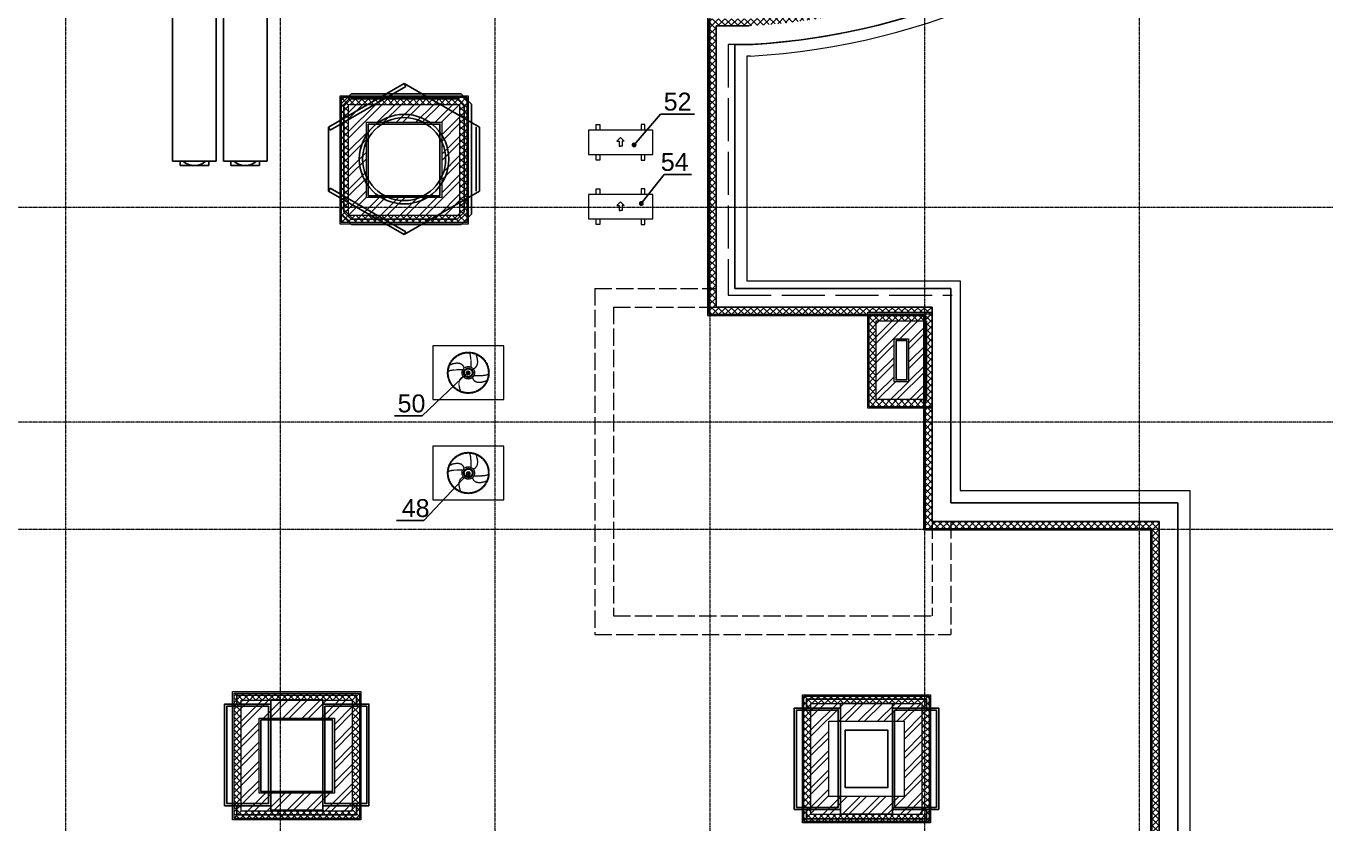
# Model space of a CAD drawing. Header units: millimetres. Extents: x -222892 to 671268, y 0 to 135099.
# Drawn here: x 469510 to 487659, y 95001 to 106136 of the extents above; entities that cross this region are included whole.
import ezdxf
from ezdxf import colors
from ezdxf.entities.mleader import LeaderData, LeaderLine
from ezdxf.math import Vec2, Vec3

# ---------------------------------------------------------------- set-up
doc = ezdxf.new("R2010")
doc.units = ezdxf.units.MM
for name, pattern in [('ACAD_ISO02W100', [15, 12, -3]), ('CENTER', [2, 1.25, -0.25, 0.25, -0.25]), ('осевая', [2, 1.25, -0.25, 0.25, -0.25])]:
    doc.linetypes.add(name, pattern=pattern)
for name, color, linetype, lineweight in [('АР_Навесной фасад', 190, 'Continuous', 5), ('АР_Перегородки кирпич', 244, 'Continuous', 5), ('АР_Перегородки_кирпич_Штрих', 244, 'Continuous', 5), ('АР_Утеплитель', 154, 'Continuous', 5), ('АР_Штрих утеплитель', 24, 'Continuous', 5), ('КР_Оси', 7, 'Continuous', 5), ('КР_Тонкая', 250, 'Continuous', 5), ('М_0_В35', 142, 'Continuous', 25), ('М_фреонопроводы', 251, 'CENTER', 5), ('М_Холод', 161, 'Continuous', 5), ('пунктир', 251, 'Continuous', 5)]:
    doc.layers.add(name, color=color, linetype=linetype, lineweight=lineweight)
for name, color, linetype in [('АР_Парапет', 142, 'Continuous'), ('М_0_ВД1', 1, 'Continuous'), ('М_0_ПД2', 181, 'Continuous'), ('М_3_транзиты 7эт', 112, 'Continuous'), ('М_ОВ-ЭОМ', 140, 'Continuous'), ('ПРОЕМЫ ОВ', 173, 'Continuous')]:
    doc.layers.add(name, color=color, linetype=linetype)
doc.styles.get("Standard").update_dxf_attribs({"font": 'arial.ttf'})
pattern_1 = [(45, (0, 0), (-44.90128060534577, 44.90128060534577), []), (135, (0, 0), (-44.90128060534577, -44.90128060534576), [])]
pattern_2 = [(45, (0, 0), (-134.7038418160373, 134.7038418160373), []), (45, (89.80260000000001, 0), (-134.7038418160373, 134.7038418160373), [])]

# ---------------------------------------------------------------- blocks, each defined once
blk = doc.blocks.new('*U4608')
at = {"linetype": 'ByBlock'}
for p, q in [((-15.55352697218349, -3.05), (-15.55352697218349, 3.05)), ((-15.55352697218349, 3.05), (15.55207691330563, 3.05)), ((15.55207691330563, 3.05), (15.55207691330563, -3.05)), ((15.55207691330563, -3.05), (-15.55352697218349, -3.05))]:
    blk.add_line(p, q, dxfattribs=at)
blk = doc.blocks.new('A$C64099ede')
at = {"layer": 'М_0_ПД2', "color": 251}
for points in [[(-454.9999999971478, -1.746229827404022e-10), (-192.3056275165873, 454.9999999986612)], [(-454.9999999970314, 0), (-192.3056275165873, 454.9999999986612)], [(-437.679491921328, -10), (-174.9851194408839, 444.9999999986612)], [(-192.3056275165873, 454.9999999986612), (192.3056275208946, 454.9999999986612)], [(-192.3056275165873, 454.9999999986612), (192.3056275208946, 454.9999999986612)], [(-174.9851194408839, 444.9999999986612), (-192.3056275165873, 454.9999999986612)], [(174.9851194451912, 444.9999999986612), (192.3056275208946, 454.9999999986612)], [(437.6794919256354, -10), (174.9851194451912, 444.9999999986612)], [(455.0000000014552, -1.746229827404022e-10), (192.3056275208946, 454.9999999986612)], [(-454.9999999971478, 1.746229827404022e-10), (-192.3056275165873, -454.9999999986612)], [(-454.9999999970314, 0), (-437.679491921328, -10)], [(455.0000000014552, 1.746229827404022e-10), (192.3056275208946, -454.9999999986612)], [(455.0000000013388, 0), (437.6794919256354, -10)], [(192.305627519323, -435.0000000013388), (-192.3056275150157, -435.0000000013388)], [(192.305627519323, -455.0000000013388), (-192.3056275150157, -455.0000000013388)], [(192.305627519323, -455.0000000013388), (-192.3056275150157, -455.0000000013388)]]:
    blk.add_lwpolyline(points, dxfattribs=at)
blk.add_circle((0, 0), 270, dxfattribs=at)
at = {"layer": 'М_0_ПД2', "color": 7}
blk.add_circle((0, 0), 250, dxfattribs=at)
blk = doc.blocks.new('A$C744eaef8')
at = {"layer": 'М_0_ПД2', "color": 7}
for points in [[(390.4054068390979, -477.1152535710717), (-390.4054040010087, -477.1152535710717), (-462.7027013009647, -404.8179562711157), (-462.7027013009647, 375.9928545688745), (-390.4054040010087, 448.2901518689469), (390.4054068390979, 448.2901518689469), (462.7027041390538, 375.9928545688745), (462.7027041390538, -404.8179562711157)], [(375.4321480205981, -426.5540561266243), (-375.4321417546598, -426.5540561266243), (-426.5540509370621, -375.4321469443385), (-426.5540509370621, 375.4321428312687), (-375.4321417546598, 426.5540520134382), (375.4321480208309, 426.5540520134382), (426.5540572030004, 375.4321428311523), (426.5540572030004, -375.4321469443385)]]:
    blk.add_lwpolyline(points, close=True, dxfattribs=at)
at = {"layer": 'М_0_ПД2', "xscale": 1.175824175868132, "yscale": 1.175824175868132, "zscale": 1.175824175868132}
blk.add_blockref('A$C64099ede', (0, 0), dxfattribs=at)
blk = doc.blocks.new('A$C608f0813')
at = {"layer": 'М_0_ВД1', "color": 7}
for points in [[(677.5000017454149, 574.9999988851778), (677.5000017454149, 677.4999988881755), (-677.4999982545851, 677.4999988881755), (-677.4999982545851, 574.9999988851778)], [(-677.4999982545851, -575.0000011148222), (-677.4999982545851, -677.5000011118245), (677.5000017454149, -677.5000011118245), (677.5000017454149, -575.0000011148222)]]:
    blk.add_lwpolyline(points, dxfattribs=at)
at = {"layer": 'М_0_ВД1'}
for points in [[(-293.9614650491276, 624.9999988851778), (293.9614685358829, 624.9999988851778), (293.9614685358829, -625.0000011148222), (-293.9614650491276, -625.0000011148222)], [(-817.4999982525478, -575.0000011148222), (-293.961465045053, -575.0000011148222), (-293.961465045053, 574.9999988851778), (-817.4999982525478, 574.9999988851778)], [(817.5000017433777, -575.0000011148222), (293.9614685358829, -575.0000011148222), (293.9614685358829, 574.9999988851778), (817.5000017433777, 574.9999988851778)]]:
    blk.add_lwpolyline(points, close=True, dxfattribs=at)
at = {"layer": 'М_0_ВД1', "color": 251}
for points in [[(-792.4999982525478, -550.0000011148222), (-318.961465045053, -550.0000011148222), (-318.961465045053, 549.9999988851778), (-792.4999982525478, 549.9999988851778)], [(792.5000017433777, -550.0000011148222), (318.9614685358829, -550.0000011148222), (318.9614685358829, 549.9999988851778), (792.5000017433777, 549.9999988851778)]]:
    blk.add_lwpolyline(points, close=True, dxfattribs=at)
blk = doc.blocks.new('_None')
blk = doc.blocks.new('A$C0d4e4e51')
at = {"layer": 'М_фреонопроводы'}
for centre, radius in [((0, 0), 288.8566844358662), ((0, 0), 280.0460147857403), ((0, 0), 86.98640421516119), ((0, 3.637978807091713e-12), 65.82206057451572), ((0, 3.637978807091713e-12), 63.32245125797893), ((0, 3.637978807091713e-12), 56.71282374609209), ((0, 0), 54.54809857845037), ((0, 0), 14.99765589915607), ((0, 3.637978807091713e-12), 8.998593539488997)]:
    blk.add_circle(centre, radius, dxfattribs=at)
for points in [[(38.81393808877328, 77.84672586773013), (39.43069206242217, 120.3497430797324), (39.47233744623372, 124.4594547744491), (35.66894700675039, 209.123091795238), (35.17107245826628, 213.5192511267633), (31.78933022113051, 237.1253008804342), (27.78976368147414, 255.6517357684061), (20.06445512908977, 275.2600530449563), (15.84786306304159, 279.5972382440705)], [(63.54760664294008, 59.40260184484941), (65.73832356143976, 58.00498084995343), (68.34381133969873, 57.87383059890271), (74.83213327103294, 59.95696780453363), (98.28155533538666, 72.37771393170624), (102.4814754161052, 75.86668588565226), (121.3887601780589, 101.6294875521926), (128.0909414612688, 120.3129603113375), (132.1284807362827, 151.4181425748029), (125.5335555436322, 204.1606599614897), (112.3440243985387, 253.1503100278678), (112.0503138446948, 256.6524840415077), (112.0560640089097, 256.665654856246)], [(-77.82987675641198, 38.83033988487296), (-132.6866261559189, 39.51315608773075), (-179.6618912399863, 38.15869686541919), (-250.1639833884547, 28.83113718986715), (-273.735531223414, 21.14097486649553), (-279.0702124371892, 17.69482380398767), (-279.5427027341793, 16.78236411924809)], [(-59.40322799712885, 63.54702323626043), (-57.95132772275247, 65.92323795983248), (-57.81069860747084, 68.12168681551339), (-66.13242229243042, 88.73537166748793), (-89.68721753318096, 114.5516164181754), (-113.1485436978401, 125.9900323876027), (-136.6817204181571, 131.155181952734), (-160.1875698759104, 132.1402363777997), (-183.6778367552906, 129.6615824114306), (-206.8629539503017, 124.8615624744525), (-230.6765725885052, 117.9500065310131), (-249.9349933031481, 112.4497500339094), (-250.1639833884547, 125.8719659518611), (-250.3874668942881, 125.6004135641269)], [(-65.60806570155546, -57.1158142127133), (-85.7318453581538, -64.55684122126695), (-89.76284992770525, -66.70990112627624), (-109.2171977745602, -82.74032893414551), (-113.2483344665379, -87.83830825575205), (-131.6896096614655, -142.0107320795069), (-131.9470465349732, -146.0117300520578), (-117.9075176594779, -230.8108275714912), (-113.1745423458051, -246.46223046249), (-112.6694436229882, -251.8082155990414), (-113.1850353375776, -254.7440878514062), (-113.708465914533, -255.922166247361)], [(59.11560495081358, -63.81070736391848), (57.95153387717437, -65.92304112415877), (57.81194275961025, -67.83217758488536), (64.31694757047808, -85.24637534668364), (74.71775531442836, -101.1676535591214), (78.7454179043998, -105.516544056205), (98.20900750067085, -119.6778879330232), (102.3855371720274, -121.7435801907632), (121.3159107790561, -128.3445471898413), (125.3248903668718, -129.266920987), (144.7414908983046, -131.8779404638008), (149.0356453520362, -132.069310525294), (168.2951715114759, -131.8483241215872), (172.3876948588877, -131.4734702054047), (191.8369328343542, -128.232706872237), (213.4106816254789, -123.1248564562156), (235.4127962280763, -116.4471487484661), (239.3971075395821, -115.1846321040757), (252.9740532205906, -112.5108137534517), (257.9890519533074, -108.9376861770543)], [(78.29462670424255, -37.90232113634193), (78.75280149595346, -38.45243077696796), (81.9342638203525, -38.88761753211293), (98.28155533532845, -38.88761753211293), (102.2703480111668, -39.11849815771711), (121.3069393527112, -39.44199996194584), (125.3212771530962, -39.47957649205273), (144.8442776836455, -39.47957649205273), (148.843652590178, -39.47957649205273), (168.3361992100254, -38.76028489688179), (172.3399801654741, -38.76028489688179), (191.7170467665419, -37.308851076672), (195.9839557032101, -36.95291361593627), (213.4016683715163, -35.1848435177053), (217.4017371113878, -34.82572348172835), (235.3934991882415, -31.9824380530481), (239.4466719495831, -31.27066237922918), (257.9657091209083, -26.55387223586877), (261.9935612624977, -25.53252835354942), (275.0905243118759, -20.15364528933424), (278.1652131528826, -17.69482162112763), (279.5329044557875, -16.94478456313664)]]:
    blk.add_spline(points, degree=3, dxfattribs=at)
blk = doc.blocks.new('*U5873')
at = {"color": 0, "linetype": 'ByBlock', "lineweight": -2, "ltscale": 10}
blk.add_line((0, 0), (-35117.3672431582, 0), dxfattribs=at)
blk = doc.blocks.new('*U5874')
at = {"color": 0, "linetype": 'ByBlock', "lineweight": -2, "ltscale": 10}
blk.add_line((0, 0), (-35117.3672431582, 1.455191522836685e-11), dxfattribs=at)
blk = doc.blocks.new('*U5886')
at = {"color": 0, "linetype": 'ByBlock', "lineweight": -2, "ltscale": 10}
blk.add_line((0, 0), (5.820766091346741e-11, -53277.7616451292), dxfattribs=at)
blk = doc.blocks.new('*U5887')
at = {"color": 0, "linetype": 'ByBlock', "lineweight": -2, "ltscale": 10}
blk.add_line((0, 0), (5.820766091346741e-11, -53277.7616451292), dxfattribs=at)
blk = doc.blocks.new('*U5888')
at = {"color": 0, "linetype": 'ByBlock', "lineweight": -2, "ltscale": 10}
blk.add_line((0, 0), (5.820766091346741e-11, -53277.7616451292), dxfattribs=at)
blk = doc.blocks.new('*U5889')
at = {"color": 0, "linetype": 'ByBlock', "lineweight": -2, "ltscale": 10}
blk.add_line((0, 0), (5.820766091346741e-11, -53277.7616451292), dxfattribs=at)
blk = doc.blocks.new('*U5890')
at = {"color": 0, "linetype": 'ByBlock', "lineweight": -2, "ltscale": 10}
blk.add_line((0, 0), (5.820766091346741e-11, -53277.7616451292), dxfattribs=at)
blk = doc.blocks.new('*U5900')
at = {"color": 0, "linetype": 'ByBlock', "lineweight": -2, "ltscale": 10}
blk.add_line((0, 0), (-35117.3672431582, 0), dxfattribs=at)
blk = doc.blocks.new('*U5901')
at = {"color": 0, "linetype": 'ByBlock', "lineweight": -2, "ltscale": 10}
blk.add_line((0, 0), (5.820766091346741e-11, -53277.7616451292), dxfattribs=at)
blk = doc.blocks.new('A$C4c190d01')
at = {"layer": 'КР_Оси', "linetype": 'осевая'}
for name, p in [('*U5886', (5569.938392028183, 78593.59175630503)), ('*U5887', (8569.938392028183, 78593.59175630515)), ('*U5901', (11569.93839202818, 78593.59175630515)), ('*U5888', (14569.93839202795, 78593.59175630515)), ('*U5889', (17569.9383920283, 78593.59175630503)), ('*U5890', (20569.93839202842, 78593.59175630515)), ('*U5874', (25328.76498334846, 48394.99999999996)), ('*U5873', (25328.76498334846, 45394.99999999997)), ('*U5900', (25328.76498334846, 43894.99999999997))]:
    blk.add_blockref(name, p, dxfattribs=at)

msp = doc.modelspace()

# ---------------------------------------------------------------- hatches: boundary and pattern name
at = {"layer": 'АР_Перегородки_кирпич_Штрих', "ltscale": 500}
h = msp.add_hatch(dxfattribs=at)
h.set_pattern_fill('ANSI32', color=256, scale=20)
h.set_pattern_definition(pattern_2)
h.paths.add_polyline_path([(475568.3174498948, 103488.9907927899), (474017.3174498948, 103488.9907927899), (474017.3174498948, 105039.9907927899), (475568.3174498948, 105039.9907927899)])
h.paths.add_polyline_path([(475318.3174498948, 103738.9907927899), (474267.3174498948, 103738.9907927899), (474267.3174498948, 104789.9907927899), (475318.3174498948, 104789.9907927899)], flags=16)
h = msp.add_hatch(dxfattribs=at)
h.set_pattern_fill('ANSI32', color=256, scale=20)
h.set_pattern_definition(pattern_2)
h.paths.add_polyline_path([(481639.5503612542, 101165.54227281), (481639.5503612542, 101765.8226438957), (481841.071262745, 101765.8226438955), (481841.071262745, 101165.5422728097)], flags=16)
h.paths.add_polyline_path([(481389.5503612542, 100915.5422728102), (481389.5503612542, 102015.822643896), (482091.071262745, 102015.8226438952), (482091.071262745, 100915.5422728094)])
h = msp.add_hatch(dxfattribs=at)
h.set_pattern_fill('ANSI32', color=256, scale=20)
h.set_pattern_definition(pattern_2)
h.paths.add_polyline_path([(474068.2090056666, 95166.02986263865), (472517.2090056666, 95166.02986263865), (472517.2090056666, 96717.02986263865), (474068.2090056666, 96717.02986263865)])
h.paths.add_polyline_path([(473818.2090056666, 95416.02986263865), (472767.2090056666, 95416.02986263865), (472767.2090056666, 96467.02986263865), (473818.2090056666, 96467.02986263865)], flags=16)
h = msp.add_hatch(dxfattribs=at)
h.set_pattern_fill('ANSI32', color=256, scale=20)
h.set_pattern_definition(pattern_2)
h.paths.add_polyline_path([(482028.5365179493, 95122.01317742196), (480477.5365179493, 95122.01317742196), (480477.5365179493, 96673.01317742196), (482028.5365179493, 96673.01317742196)])
h.paths.add_polyline_path([(481778.5365179493, 95372.01317742196), (480727.5365179493, 95372.01317742196), (480727.5365179493, 96423.01317742196), (481778.5365179493, 96423.01317742196)], flags=16)
at = {"layer": 'АР_Утеплитель', "ltscale": 500}
h = msp.add_hatch(dxfattribs=at)
h.set_pattern_fill('ANSI37', color=256, scale=20)
h.set_pattern_definition(pattern_1)
h.paths.add_polyline_path([(475668.3174498948, 103388.9907927899), (473917.3174498948, 103388.9907927899), (473917.3174498948, 105139.9907927899), (475668.3174498948, 105139.9907927899)])
h.paths.add_polyline_path([(475568.3174498948, 103488.9907927899), (474017.3174498948, 103488.9907927899), (474017.3174498948, 105039.9907927899), (475568.3174498948, 105039.9907927899)], flags=16)
h = msp.add_hatch(dxfattribs=at)
h.set_pattern_fill('ANSI37', color=256, scale=20)
h.set_pattern_definition(pattern_1)
h.paths.add_polyline_path([(481389.5503612542, 100915.5422728102), (481389.5503612542, 102015.822643896), (482091.071262745, 102015.8226438952), (482091.071262745, 100915.5422728094)], flags=16)
h.paths.add_polyline_path([(481289.5503612542, 100815.5422728104), (481289.5503612542, 102115.8226438961), (482171.3325584866, 102115.8226438951), (482171.3325584866, 100815.5422728093)])
h = msp.add_hatch(dxfattribs=at)
h.set_pattern_fill('ANSI37', color=256, scale=20)
h.set_pattern_definition(pattern_1)
h.paths.add_polyline_path([(474168.2090056666, 95066.02986263865), (472417.2090056666, 95066.02986263865), (472417.2090056666, 96817.02986263865), (474168.2090056666, 96817.02986263865)])
h.paths.add_polyline_path([(474068.2090056666, 95166.02986263865), (472517.2090056666, 95166.02986263865), (472517.2090056666, 96717.02986263865), (474068.2090056666, 96717.02986263865)], flags=16)
h = msp.add_hatch(dxfattribs=at)
h.set_pattern_fill('ANSI37', color=256, scale=20)
h.set_pattern_definition(pattern_1)
h.paths.add_polyline_path([(482128.5365179493, 95022.01317742196), (480377.5365179493, 95022.01317742196), (480377.5365179493, 96773.01317742196), (482128.5365179493, 96773.01317742196)])
h.paths.add_polyline_path([(482028.5365179493, 95122.01317742196), (480477.5365179493, 95122.01317742196), (480477.5365179493, 96673.01317742196), (482028.5365179493, 96673.01317742196)], flags=16)
at = {"layer": 'АР_Штрих утеплитель', "ltscale": 500}
h = msp.add_hatch(dxfattribs=at)
h.set_pattern_fill('ANSI37', color=256, scale=20)
h.set_pattern_definition(pattern_1)
h.paths.add_polyline_path([(487641.4537278334, 127630.6824583524), (485062.7090003203, 127630.6824583524), (485062.7090003203, 127530.6824583524), (487641.4537278334, 127530.6824583524)])
edge = h.paths.add_edge_path()
edge.add_line((485062.7090003203, 127630.6824583524), (479091.4537278329, 127630.6824583525))
edge.add_line((479091.4537278329, 127630.6824583525), (479091.4537278329, 130631.1380299823))
edge.add_line((479091.4537278329, 130631.1380299823), (470031.4537278329, 130630.6824583525))
edge.add_line((470031.4537278331, 130630.6824583525), (470031.4537278332, 127122.7369796679))
edge.add_line((470031.4537278332, 127122.7369796679), (469540.5012287336, 127122.7369796679))
edge.add_arc((470840.1243596947, 116876.8313636951), 10328.00087983883, 97.22897371527749, 132.4844128153412)
edge.add_arc((468822.5074365911, 119160.6824583515), 7281.276563062873, 132.9138654462877, 150.3769831410851)
edge.add_arc((468822.5074365918, 119160.6824583511), 7281.276563063785, 150.3769831410856, 179.9999999999889)
edge.add_line((461541.2308735281, 119160.6824583525), (461541.2308735281, 118630.6824583648))
edge.add_line((461541.2308735281, 118630.6824583648), (458031.4537278326, 118630.6824583648))
edge.add_line((458031.4537278327, 118630.6824583648), (458031.4537278327, 106570.6824583523))
edge.add_line((458031.4537278326, 106570.6824583523), (463971.3325584609, 106570.6824583522))
edge.add_line((463971.3325584609, 106570.6824583522), (463971.3325584609, 82275.68245835445))
edge.add_line((463971.3325584609, 82275.68245835445), (470503.5938203496, 82275.68244759423))
edge.add_line((470503.5938203495, 82275.68244759423), (470503.5938205426, 82375.68244759389))
edge.add_line((470503.5938205427, 82375.68244759389), (464071.3325584608, 82375.68245835445))
edge.add_line((464071.3325584607, 82375.68245835445), (464071.3325584607, 106670.6824583523))
edge.add_line((464071.3325584608, 106670.6824583523), (458131.4537278325, 106670.6824583523))
edge.add_line((458131.4537278325, 106670.6824583523), (458131.4537278327, 118530.6824583648))
edge.add_line((458131.4537278327, 118530.6824583648), (461641.2308735282, 118530.6824583648))
edge.add_line((461641.2308735282, 118530.6824583648), (461642.7089987969, 119295.6824583508))
edge.add_arc((468819.7571636449, 119161.8791517242), 7178.295318904982, 150.1859382412758, 178.9319457575192, ccw=False)
edge.add_arc((468822.5074365921, 119160.6824583507), 7181.276563064179, 133.0783930265535, 150.1885639364679, ccw=False)
edge.add_arc((470839.5899172066, 116878.6115553474), 10226.16664863278, 97.26253171683669, 132.6002756336445, ccw=False)
edge.add_line((469546.8394767644, 127022.7369796679), (470131.4537278329, 127022.7369796679))
edge.add_line((470131.4537278331, 127022.7369796679), (470131.4537278331, 130530.6824583525))
edge.add_line((470131.4537278331, 130530.6824583525), (478991.4537278329, 130530.6824583525))
edge.add_line((478991.4537278329, 130530.6824583525), (478991.4537278329, 127630.6824583525))
edge.add_line((478991.4537278329, 127630.6824583525), (478991.4537278329, 127530.6824583524))
edge.add_line((478991.4537278329, 127530.6824583524), (485062.7090003203, 127530.6824583524))
edge.add_line((485062.7090003203, 127530.6824583524), (485062.7090003203, 127630.6824583524))
h = msp.add_hatch(dxfattribs=at)
h.set_pattern_fill('ANSI37', color=256, scale=20)
h.set_pattern_definition(pattern_1)
edge = h.paths.add_edge_path()
edge.add_line((482062.7090003203, 102209.3739539182), (479151.3325584609, 102209.3739539182))
edge.add_line((479151.3325584608, 102209.3739539182), (479151.3325584608, 106135.5199563409))
edge.add_line((479151.3325584608, 106135.5199563409), (479611.9484729699, 106135.5199563409))
edge.add_arc((479054.324967829, 115762.0554444891), 9642.672320371708, 273.3151917394875, 288.1789898390543)
edge.add_line((482062.7090003203, 106600.6824583524), (482062.7090003203, 106711.0332031801))
edge.add_arc((479071.0337130858, 115579.8869551156), 9359.844437674714, 273.2954348329939, 288.64047416533384, ccw=False)
edge.add_line((479609.0795193891, 106235.5199563409), (479051.3325584609, 106235.5199563409))
edge.add_line((479051.3325584608, 106235.5199563409), (479051.3325584608, 102209.3739539182))
edge.add_line((479051.3325584608, 102209.3739539182), (479051.3325584608, 102109.3739539183))
edge.add_line((479051.3325584608, 102109.3739539183), (481269.5503612542, 102109.3739539182))
edge.add_line((481269.5503612542, 102109.3739539182), (481269.5503612542, 102135.8226438961))
edge.add_line((481269.5503612542, 102135.8226438961), (482062.7090003202, 102135.8226438952))
edge.add_line((482062.7090003203, 102135.8226438952), (482062.7090003203, 102209.3739539182))
h.paths.add_polyline_path([(482171.3325584863, 102209.3739539182), (482062.7090003203, 102209.3739539182), (482062.7090003203, 102135.8226438952), (482171.3325584863, 102135.822643895)])
h = msp.add_hatch(dxfattribs=at)
h.set_pattern_fill('ANSI37', color=256, scale=20)
h.set_pattern_definition(pattern_1)
h.paths.add_polyline_path([(476151.3319905199, 91525.67908431868), (481708.5622184926, 91525.67908431859), (481708.5622184926, 91655.68245835253), (485341.4886722736, 91655.68245835244), (485341.4886722734, 99215.6824583525), (482171.3325584866, 99215.68245835243), (482171.3325584882, 102135.822643895), (482071.3325584879, 102135.8226438951), (482071.3325584866, 99115.68245835246), (485241.4886722733, 99115.68245835247), (485241.4886722736, 91755.68245835246), (481608.5622184926, 91755.68245835254), (481608.5622184926, 91625.67908431748), (476051.3319905199, 91625.67908431868), (476051.3319905202, 82945.68034933988), (476151.3319905202, 82945.68037245424)])
at = {"layer": 'М_ОВ-ЭОМ', "linetype": 'ByBlock'}
h = msp.add_hatch(color=256, dxfattribs=at)
h.dxf.hatch_style = 1
h.paths.add_polyline_path([(478041.2130958095, 104473.824778762, 1), (477971.2130958095, 104473.824778762, 1)])
h = msp.add_hatch(color=256, dxfattribs=at)
h.dxf.hatch_style = 1
h.paths.add_polyline_path([(478142.165831414, 103655.6571367112, 1), (478072.165831414, 103655.6571367112, 1)])
h = msp.add_hatch(color=256, dxfattribs=at)
h.dxf.hatch_style = 1
h.paths.add_polyline_path([(475722.556940235, 101288.9223787938, 1), (475652.556940235, 101288.9223787938, 1)])
h = msp.add_hatch(color=256, dxfattribs=at)
h.dxf.hatch_style = 1
h.paths.add_polyline_path([(475724.6306394769, 99881.99759439356, 1), (475654.6306394769, 99881.99759439356, 1)])

# ---------------------------------------------------------------- linework, layer by layer
at = {"layer": 'АР_Навесной фасад', "ltscale": 100}
for p, q in [((479631.3325584609, 105715.9435017978), (479581.3325584607, 105715.9435017978)), ((479581.3325584607, 105715.9435017978), (479581.3325584608, 102575.6824583522)), ((479581.3325584608, 102575.6824583523), (482563.8325584863, 102575.6824583523)), ((482563.8325584863, 102575.6824583523), (482563.8325584866, 99645.68245835233)), ((482563.8325584866, 99645.68245835233), (485771.4886722732, 99645.68245835241)), ((485771.4886722732, 99645.68245835241), (485771.4886722735, 91225.6824583525))]:
    msp.add_line(p, q, dxfattribs=at)
msp.add_arc((479071.0373928202, 115579.8798952628), 9879.836630580658, 273.2510437265503, 315.9400731328416, dxfattribs=at)
at = {"layer": 'АР_Парапет', "ltscale": 500}
for p, q in [((479151.3325584608, 106135.5199563409), (479151.3325584608, 102209.3739539182)), ((479611.9484729699, 106135.5199563409), (479151.3325584608, 106135.5199563409)), ((479411.3325584608, 105875.9435017978), (479411.3325584607, 102469.3739539182)), ((479626.7830355473, 105875.9435017978), (479411.3325584607, 105875.9435017978)), ((479411.3325584607, 102469.3739539182), (482431.3325584863, 102469.3739539182)), ((482431.3325584863, 102469.3739539182), (482431.3325584863, 99475.68245835236)), ((479151.3325584608, 102209.3739539182), (482171.3325584864, 102209.3739539182)), ((482171.3325584863, 102209.3739539184), (482171.3325584866, 99215.68245835243)), ((482431.3325584863, 99475.68245835236), (485601.4886722734, 99475.68245835237)), ((485601.4886722734, 99475.68245835237), (485601.4886722734, 91395.68245835259)), ((482171.3325584864, 99215.68245835243), (485341.4886722734, 99215.6824583525)), ((485341.4886722734, 99215.6824583525), (485341.4886722736, 91655.68245835244))]:
    msp.add_line(p, q, dxfattribs=at)
msp.add_arc((479071.0337260253, 115579.8864423591), 9719.843923062923, 273.2777753759034, 315.9411301096707, dxfattribs=at)
at = {"layer": 'АР_Перегородки кирпич', "linetype": 'Continuous', "ltscale": 100}
for points in [[(475568.3174498948, 103488.9907927899), (474017.3174498948, 103488.9907927899), (474017.3174498948, 105039.9907927899), (475568.3174498948, 105039.9907927899)], [(475318.3174498948, 103738.9907927899), (474267.3174498948, 103738.9907927899), (474267.3174498948, 104789.9907927899), (475318.3174498948, 104789.9907927899)], [(481389.5503612542, 100915.5422728102), (481389.5503612542, 102015.822643896), (482091.071262745, 102015.8226438952), (482091.071262745, 100915.5422728094)], [(481639.5503612542, 101165.54227281), (481639.5503612542, 101765.8226438957), (481841.071262745, 101765.8226438955), (481841.071262745, 101165.5422728097)], [(474068.2090056666, 95166.02986263865), (472517.2090056666, 95166.02986263865), (472517.2090056666, 96717.02986263865), (474068.2090056666, 96717.02986263865)], [(482028.5365179493, 95122.01317742196), (480477.5365179493, 95122.01317742196), (480477.5365179493, 96673.01317742196), (482028.5365179493, 96673.01317742196)], [(473818.2090056666, 95416.02986263865), (472767.2090056666, 95416.02986263865), (472767.2090056666, 96467.02986263865), (473818.2090056666, 96467.02986263865)], [(481778.5365179493, 95372.01317742196), (480727.5365179493, 95372.01317742196), (480727.5365179493, 96423.01317742196), (481778.5365179493, 96423.01317742196)]]:
    msp.add_lwpolyline(points, close=True, dxfattribs=at)
at = {"layer": 'АР_Утеплитель', "ltscale": 500}
for points in [[(475688.3174498948, 103368.9907927899), (473897.3174498948, 103368.9907927899), (473897.3174498948, 105159.9907927899), (475688.3174498948, 105159.9907927899)], [(475668.3174498948, 103388.9907927899), (473917.3174498948, 103388.9907927899), (473917.3174498948, 105139.9907927899), (475668.3174498948, 105139.9907927899)], [(475668.3174498948, 103388.9907927899), (473917.3174498948, 103388.9907927899), (473917.3174498948, 105139.9907927899), (475668.3174498948, 105139.9907927899)], [(481269.5503612542, 100795.5422728104), (481269.5503612542, 102135.8226438961), (482171.3325584863, 102135.822643895), (482171.3325584863, 100795.5422728093)], [(481289.5503612542, 100815.5422728104), (481289.5503612542, 102115.8226438961), (482171.3325584866, 102115.8226438951), (482171.3325584866, 100815.5422728093)], [(474188.2090056666, 95046.02986263865), (472397.2090056666, 95046.02986263865), (472397.2090056666, 96837.02986263865), (474188.2090056666, 96837.02986263865)], [(474168.2090056666, 95066.02986263865), (472417.2090056666, 95066.02986263865), (472417.2090056666, 96817.02986263865), (474168.2090056666, 96817.02986263865)], [(474168.2090056666, 95066.02986263865), (472417.2090056666, 95066.02986263865), (472417.2090056666, 96817.02986263865), (474168.2090056666, 96817.02986263865)], [(482148.5365179493, 95002.01317742196), (480357.5365179493, 95002.01317742196), (480357.5365179493, 96793.01317742196), (482148.5365179493, 96793.01317742196)], [(482128.5365179493, 95022.01317742196), (480377.5365179493, 95022.01317742196), (480377.5365179493, 96773.01317742196), (482128.5365179493, 96773.01317742196)]]:
    msp.add_lwpolyline(points, close=True, dxfattribs=at)
at = {"layer": 'АР_Штрих утеплитель', "ltscale": 500}
for p, q in [((479031.3325584609, 106255.5199563409), (479031.3325584608, 102089.3739539183)), ((479051.3325584609, 106235.5199563409), (479051.3325584608, 102109.3739539183)), ((479031.3325584608, 102089.3739539183), (482051.3325584863, 102089.3739539182)), ((479051.3325584608, 102109.3739539183), (482071.3325584863, 102109.3739539182)), ((482051.3325584863, 102089.3739539182), (482051.3325584864, 99095.68245835246)), ((482071.3325584863, 102109.3739539182), (482071.3325584866, 99115.68245835246)), ((482071.3325584866, 99115.68245835246), (485241.4886722733, 99115.68245835247)), ((485241.4886722733, 99115.68245835247), (485241.4886722736, 91755.68245835246)), ((482051.3325584864, 99095.68245835246), (485221.4886722732, 99095.68245835249)), ((485221.4886722732, 99095.68245835249), (485221.4886722736, 91775.68245835246))]:
    msp.add_line(p, q, dxfattribs=at)
at = {"layer": 'М_0_В35', "linetype": 'Continuous'}
for p, q in [((471662.7414904117, 104184.959555093), (471662.7414904115, 104249.3390972885)), ((471662.7414904115, 104249.3390972885), (471862.7414904115, 104249.3390972885)), ((471662.7414904117, 104184.959555093), (471862.7414904117, 104184.959555093)), ((472062.7414904115, 104249.3390972885), (471862.7414904115, 104249.3390972885)), ((472062.7414904117, 104184.959555093), (471862.7414904117, 104184.959555093)), ((472062.7414904117, 104184.959555093), (472062.7414904115, 104249.3390972885)), ((472372.7414904117, 104184.959555093), (472372.7414904115, 104249.3390972884)), ((472372.7414904115, 104249.3390972884), (472572.7414904115, 104249.3390972884)), ((472372.7414904117, 104184.959555093), (472572.7414904117, 104184.959555093)), ((472772.7414904115, 104249.3390972884), (472572.7414904115, 104249.3390972884)), ((472772.7414904117, 104184.959555093), (472572.7414904117, 104184.959555093)), ((472772.7414904117, 104184.959555093), (472772.7414904115, 104249.3390972884))]:
    msp.add_line(p, q, dxfattribs=at)
at = {"layer": 'М_0_В35'}
for centre in [(471862.7414904117, 104409.8056356062), (472572.7414904117, 104409.8056356062)]:
    msp.add_arc(centre, 224.8460805132082, 225.5345379878269, 314.4654620121731, dxfattribs=at)
at = {"layer": 'М_Холод'}
for points in [[(477476.9822632707, 104680.0119417301), (477476.9822632707, 104760.0119417666), (477526.9822632707, 104760.0119417666), (477526.9822632707, 104680.0119417301)], [(478156.9822632702, 104680.0119417301), (478156.9822632702, 104760.0119417666), (478106.9822632702, 104760.0119417666), (478106.9822632702, 104680.0119417301)], [(477816.982263222, 104578.3683842318), (477764.7283160767, 104526.1144370864), (477796.2281050474, 104526.1144370864), (477796.2281050474, 104456.2116158196), (477816.982263222, 104456.2116158195)], [(477816.982263222, 104578.3683842318), (477869.2362103674, 104526.1144370864), (477837.7364213967, 104526.1144370864), (477837.7364213967, 104456.2116158196), (477816.982263222, 104456.2116158195)], [(477526.9822632707, 104340.0119417301), (477526.9822632707, 104260.0119417666), (477476.9822632707, 104260.0119417666), (477476.9822632707, 104340.0119417301)], [(478106.9822632702, 104340.0119417301), (478106.9822632702, 104260.0119417666), (478156.9822632702, 104260.0119417666), (478156.9822632702, 104340.0119417301)], [(477476.9822632707, 103782.102965748), (477476.9822632707, 103862.1029657845), (477526.9822632707, 103862.1029657845), (477526.9822632707, 103782.102965748)], [(478156.9822632702, 103782.102965748), (478156.9822632702, 103862.1029657845), (478106.9822632702, 103862.1029657845), (478106.9822632702, 103782.102965748)], [(477816.982263222, 103680.4594082497), (477764.7283160767, 103628.2054611043), (477796.2281050474, 103628.2054611043), (477796.2281050474, 103558.3026398375), (477816.982263222, 103558.3026398374)], [(477816.982263222, 103680.4594082497), (477869.2362103674, 103628.2054611043), (477837.7364213967, 103628.2054611043), (477837.7364213967, 103558.3026398375), (477816.982263222, 103558.3026398374)], [(477526.9822632707, 103442.102965748), (477526.9822632707, 103362.1029657845), (477476.9822632707, 103362.1029657845), (477476.9822632707, 103442.102965748)], [(478106.9822632702, 103442.102965748), (478106.9822632702, 103362.1029657845), (478156.9822632702, 103362.1029657845), (478156.9822632702, 103442.102965748)]]:
    msp.add_lwpolyline(points, dxfattribs=at)
for points in [[(478266.9822632705, 104680.0119417301), (477366.9822632705, 104680.0119417301), (477366.9822632705, 104340.0119417301), (478266.9822632705, 104340.0119417301)], [(478266.9822632705, 103782.102965748), (477366.9822632705, 103782.102965748), (477366.9822632705, 103442.102965748), (478266.9822632705, 103442.102965748)]]:
    msp.add_lwpolyline(points, close=True, dxfattribs=at)
at = {"layer": 'М_Холод', "ltscale": 2}
for points, elevation in [([(476184.6306394769, 101665.9961879331), (475194.6306394769, 101665.9961879331), (475194.6306394769, 100915.9961879331), (476184.6306394769, 100915.9961879331)], -0.132749586191494), ([(476184.6306394769, 100265.9961879331), (475194.6306394769, 100265.9961879331), (475194.6306394769, 99515.99618793305), (476184.6306394769, 99515.99618793305)], -0.06637479309574701)]:
    msp.add_lwpolyline(points, close=True, dxfattribs=dict(at, elevation=elevation))
at = {"layer": 'ПРОЕМЫ ОВ', "ltscale": 500}
for points in [[(475292.8174498948, 103764.4907927896), (474292.8174498948, 103764.4907927896), (474292.8174498948, 104764.4907927896), (475292.8174498948, 104764.4907927896)], [(481665.6443241047, 101740.8226438956), (481816.071262745, 101740.8226438956), (481816.071262745, 101191.04227281), (481665.6443241047, 101191.04227281)], [(472792.7090056664, 96441.52986263839), (473792.7090056664, 96441.52986263839), (473792.7090056664, 95441.52986263839), (472792.7090056664, 95441.52986263839)], [(480953.0365221707, 96297.51317646122), (481553.0365221707, 96297.51317646122), (481553.0365221707, 95497.51317646122), (480953.0365221707, 95497.51317646122)]]:
    msp.add_lwpolyline(points, close=True, dxfattribs=at)
at = {"layer": 'пунктир', "linetype": 'ACAD_ISO02W100', "ltscale": 50}
for p, q in [((479616.7830355473, 105875.9435017978), (479321.3325584609, 105875.9435017978)), ((479321.3325584609, 105875.9435017978), (479321.3325584609, 102375.6824583524)), ((479321.3325584609, 102375.6824583524), (482451.332558463, 102375.6824583524))]:
    msp.add_line(p, q, dxfattribs=at)
at = {"layer": 'пунктир', "linetype": 'ACAD_ISO02W100', "ltscale": 20}
for p, q in [((477456.3325584605, 102469.3739539182), (477456.3325584605, 97635.68245835227)), ((477456.3325584606, 102469.3739539182), (479151.3325584608, 102469.3739539182)), ((477716.3325584605, 102209.3739539182), (482171.3325584864, 102209.3739539184)), ((477716.3325584605, 102209.3739539183), (477716.3325584605, 97895.68245835228)), ((482171.3325584864, 102209.3739539182), (482171.3325584866, 97895.68245835228)), ((482431.3325584863, 99215.68245835246), (482431.3325584863, 97635.68245835227)), ((477716.3325584605, 97895.68245835228), (482171.3325584866, 97895.68245835228)), ((477456.3325584605, 97635.68245835231), (482431.3325584863, 97635.68245835227))]:
    msp.add_line(p, q, dxfattribs=at)
at = {"layer": 'пунктир', "linetype": 'ACAD_ISO02W100', "ltscale": 50}
msp.add_arc((479060.8292903047, 115604.0700527023), 9743.999730976104, 273.2708448469199, 315.8806659514992, dxfattribs=at)

# ---------------------------------------------------------------- block references
at = {"layer": 'М_0_В35', "linetype": 'ByBlock', "xscale": 100, "yscale": 100, "zscale": 100, "rotation": 269.999999999996}
for p in [(471862.7414904117, 105804.3390972885), (472572.7414904117, 105804.3390972884)]:
    msp.add_blockref('*U4608', p, dxfattribs=at)
at = {"layer": 'М_0_ВД1', "xscale": 1.234188990825688, "yscale": 1.234188990825688, "zscale": 1.234188990825688}
for p in [(473292.6005539402, 95952.72152957716), (481253.0365170449, 95897.5131771831)]:
    msp.add_blockref('A$C608f0813', p, dxfattribs=at)
at = {"layer": 'М_3_транзиты 7эт', "linetype": 'ByBlock', "xscale": 1.9707, "yscale": 1.9707, "zscale": 1.9707, "rotation": 90}
msp.add_blockref('A$C744eaef8', (474792.7090003201, 104275.6824583525), dxfattribs=at)
at = {"layer": 'М_Холод', "ltscale": 2}
for p in [(475689.6306394769, 101290.9961879331, -0.132749586191494), (475689.6306394769, 99890.99618793305, -0.06637479309574701)]:
    msp.add_blockref('A$C0d4e4e51', p, dxfattribs=at)

# ---------------------------------------------------------------- leaders
at = {"layer": 'КР_Тонкая', "linetype": 'ByBlock'}
ml = msp.add_multileader_mtext('Standard', dxfattribs=at)
ml.set_content('52', color=256)
ml.set_leader_properties()
ml.set_arrow_properties(name='NONE')
ml.build(insert=Vec2(0, 0))
ml.multileader.update_dxf_attribs({"text_left_attachment_type": 6, "text_right_attachment_type": 6, "dogleg_length": 0.36, "arrow_head_size": 0.162})
ctx = ml.context
ctx.base_point, ctx.char_height, ctx.arrow_head_size, ctx.landing_gap_size, ctx.plane_origin = Vec3(478467.762254164, 104903.948751019, -0.02966123566466194), 250, 0.162, 0.081, Vec3(487278.4064273086, 112136.6149637327, -0.02966123566466194)
ctx.left_attachment, ctx.right_attachment, ctx.text_align_type = 6, 6, 1
notes = []
notes.append((ctx, [(0, (1, 1, 0), (478376.4461468225, 104903.948751019, -0.02966123566466194), (1, 0), 91.3161073415316, [(0, [(478006.2130958095, 104473.824778762, -0.02966123566466194)], 0, [])])]))
ctx.mtext.insert, ctx.mtext.width, ctx.mtext.defined_height, ctx.mtext.alignment, ctx.mtext.flow_direction = Vec3(478613.8186975472, 105203.948751019, -0.02966123566466194), 2817.47973754938, 544.2773374749016, 2, 5
ml = msp.add_multileader_mtext('Standard', dxfattribs=at)
ml.set_content('54', color=256)
ml.set_leader_properties()
ml.set_arrow_properties(name='NONE')
ml.build(insert=Vec2(0, 0))
ml.multileader.update_dxf_attribs({"text_left_attachment_type": 6, "text_right_attachment_type": 6, "dogleg_length": 0.36, "arrow_head_size": 0.162})
ctx = ml.context
ctx.base_point, ctx.char_height, ctx.arrow_head_size, ctx.landing_gap_size, ctx.plane_origin = Vec3(478426.9876858829, 104061.7596228224, -0.02966123566466194), 250, 0.162, 0.081, Vec3(487203.6074852889, 111294.7316604138, -0.02966123566466194)
ctx.left_attachment, ctx.right_attachment, ctx.text_align_type = 6, 6, 1
notes.append((ctx, [(0, (1, 1, 0), (478426.6636858829, 104061.7596228224, -0.02966123566466194), (1, 0), 0.3239999999999447, [(0, [(478107.165831414, 103655.6571367112, -0.02966123566466194)], 0, [])])]))
ctx.mtext.insert, ctx.mtext.width, ctx.mtext.defined_height, ctx.mtext.alignment, ctx.mtext.flow_direction = Vec3(478573.5557254461, 104361.7596228224, -0.02966123566466194), 2817.47973754938, 544.2773374749016, 2, 5
ml = msp.add_multileader_mtext('Standard', dxfattribs=at)
ml.set_content('50', color=256)
ml.set_leader_properties()
ml.set_arrow_properties(name='NONE')
ml.build(insert=Vec2(0, 0))
ml.multileader.update_dxf_attribs({"text_left_attachment_type": 6, "text_right_attachment_type": 6, "dogleg_length": 0.36, "arrow_head_size": 0.162})
ctx = ml.context
ctx.base_point, ctx.char_height, ctx.arrow_head_size, ctx.landing_gap_size, ctx.plane_origin = Vec3(474685.6150329449, 100688.0059477414, -0.09603602876040895), 250, 0.162, 0.081, Vec3(484961.8551088439, 108962.7849125699, -0.09603602876040895)
ctx.left_attachment, ctx.right_attachment, ctx.text_align_type = 6, 6, 1
notes.append((ctx, [(1, (1, 1, 0), (475043.3656987021, 100688.0059477414, -0.09603602876040895), (-1, 0), 0.3239999999999447, [(0, [(475689.6617773448, 101299.9947275991, -0.09603602876040895)], 0, [])])]))
ctx.mtext.insert, ctx.mtext.width, ctx.mtext.defined_height, ctx.mtext.alignment, ctx.mtext.flow_direction = Vec3(474896.4736591386, 100988.0059477414, -0.09603602876040895), 2817.47973754938, 544.2773374749016, 2, 5
ml = msp.add_multileader_mtext('Standard', dxfattribs=at)
ml.set_content('48', color=256)
ml.set_leader_properties()
ml.set_arrow_properties(name='NONE')
ml.build(insert=Vec2(0, 0))
ml.multileader.update_dxf_attribs({"text_left_attachment_type": 6, "text_right_attachment_type": 6, "dogleg_length": 0.36, "arrow_head_size": 0.162})
ctx = ml.context
ctx.base_point, ctx.char_height, ctx.arrow_head_size, ctx.landing_gap_size, ctx.plane_origin = Vec3(474698.9548225652, 99226.17578810142, -0.02966123566466194), 250, 0.162, 0.081, Vec3(484961.823970976, 107544.7877793643, -0.02966123566466194)
ctx.left_attachment, ctx.right_attachment, ctx.text_align_type = 6, 6, 1
notes.append((ctx, [(1, (1, 1, 0), (475068.1311363442, 99226.17578810142, -0.02966123566466194), (-1, 0), 0.3239999999999447, [(0, [(475689.6306394769, 99881.99759439356, -0.02966123566466194)], 0, [])])]))
ctx.mtext.insert, ctx.mtext.width, ctx.mtext.defined_height, ctx.mtext.alignment, ctx.mtext.flow_direction = Vec3(474953.9761363442, 99526.17578810142, -0.02966123566466194), 2817.47973754938, 544.2773374749016, 2, 5
for ctx, leaders in notes:
    for number, flags, end, landing, length, lines in leaders:
        leader = LeaderData()
        leader.index, (leader.has_last_leader_line, leader.has_dogleg_vector, leader.attachment_direction) = number, flags
        leader.last_leader_point, leader.dogleg_vector, leader.dogleg_length = Vec3(end), Vec3(landing), length
        for number, points, colour, breaks in lines:
            line = LeaderLine()
            line.index, line.vertices, line.color, line.breaks = number, Vec3.list(points), colors.encode_raw_color(colour), breaks
            leader.lines.append(line)
        ctx.leaders.append(leader)

# ---------------------------------------------------------------- next in the draw order: block references
at = {"layer": 'КР_Оси'}
msp.add_blockref('A$C4c190d01', (464492.7705588582, 55205.68245835246), dxfattribs=at)

doc.saveas('drawing.dxf')
